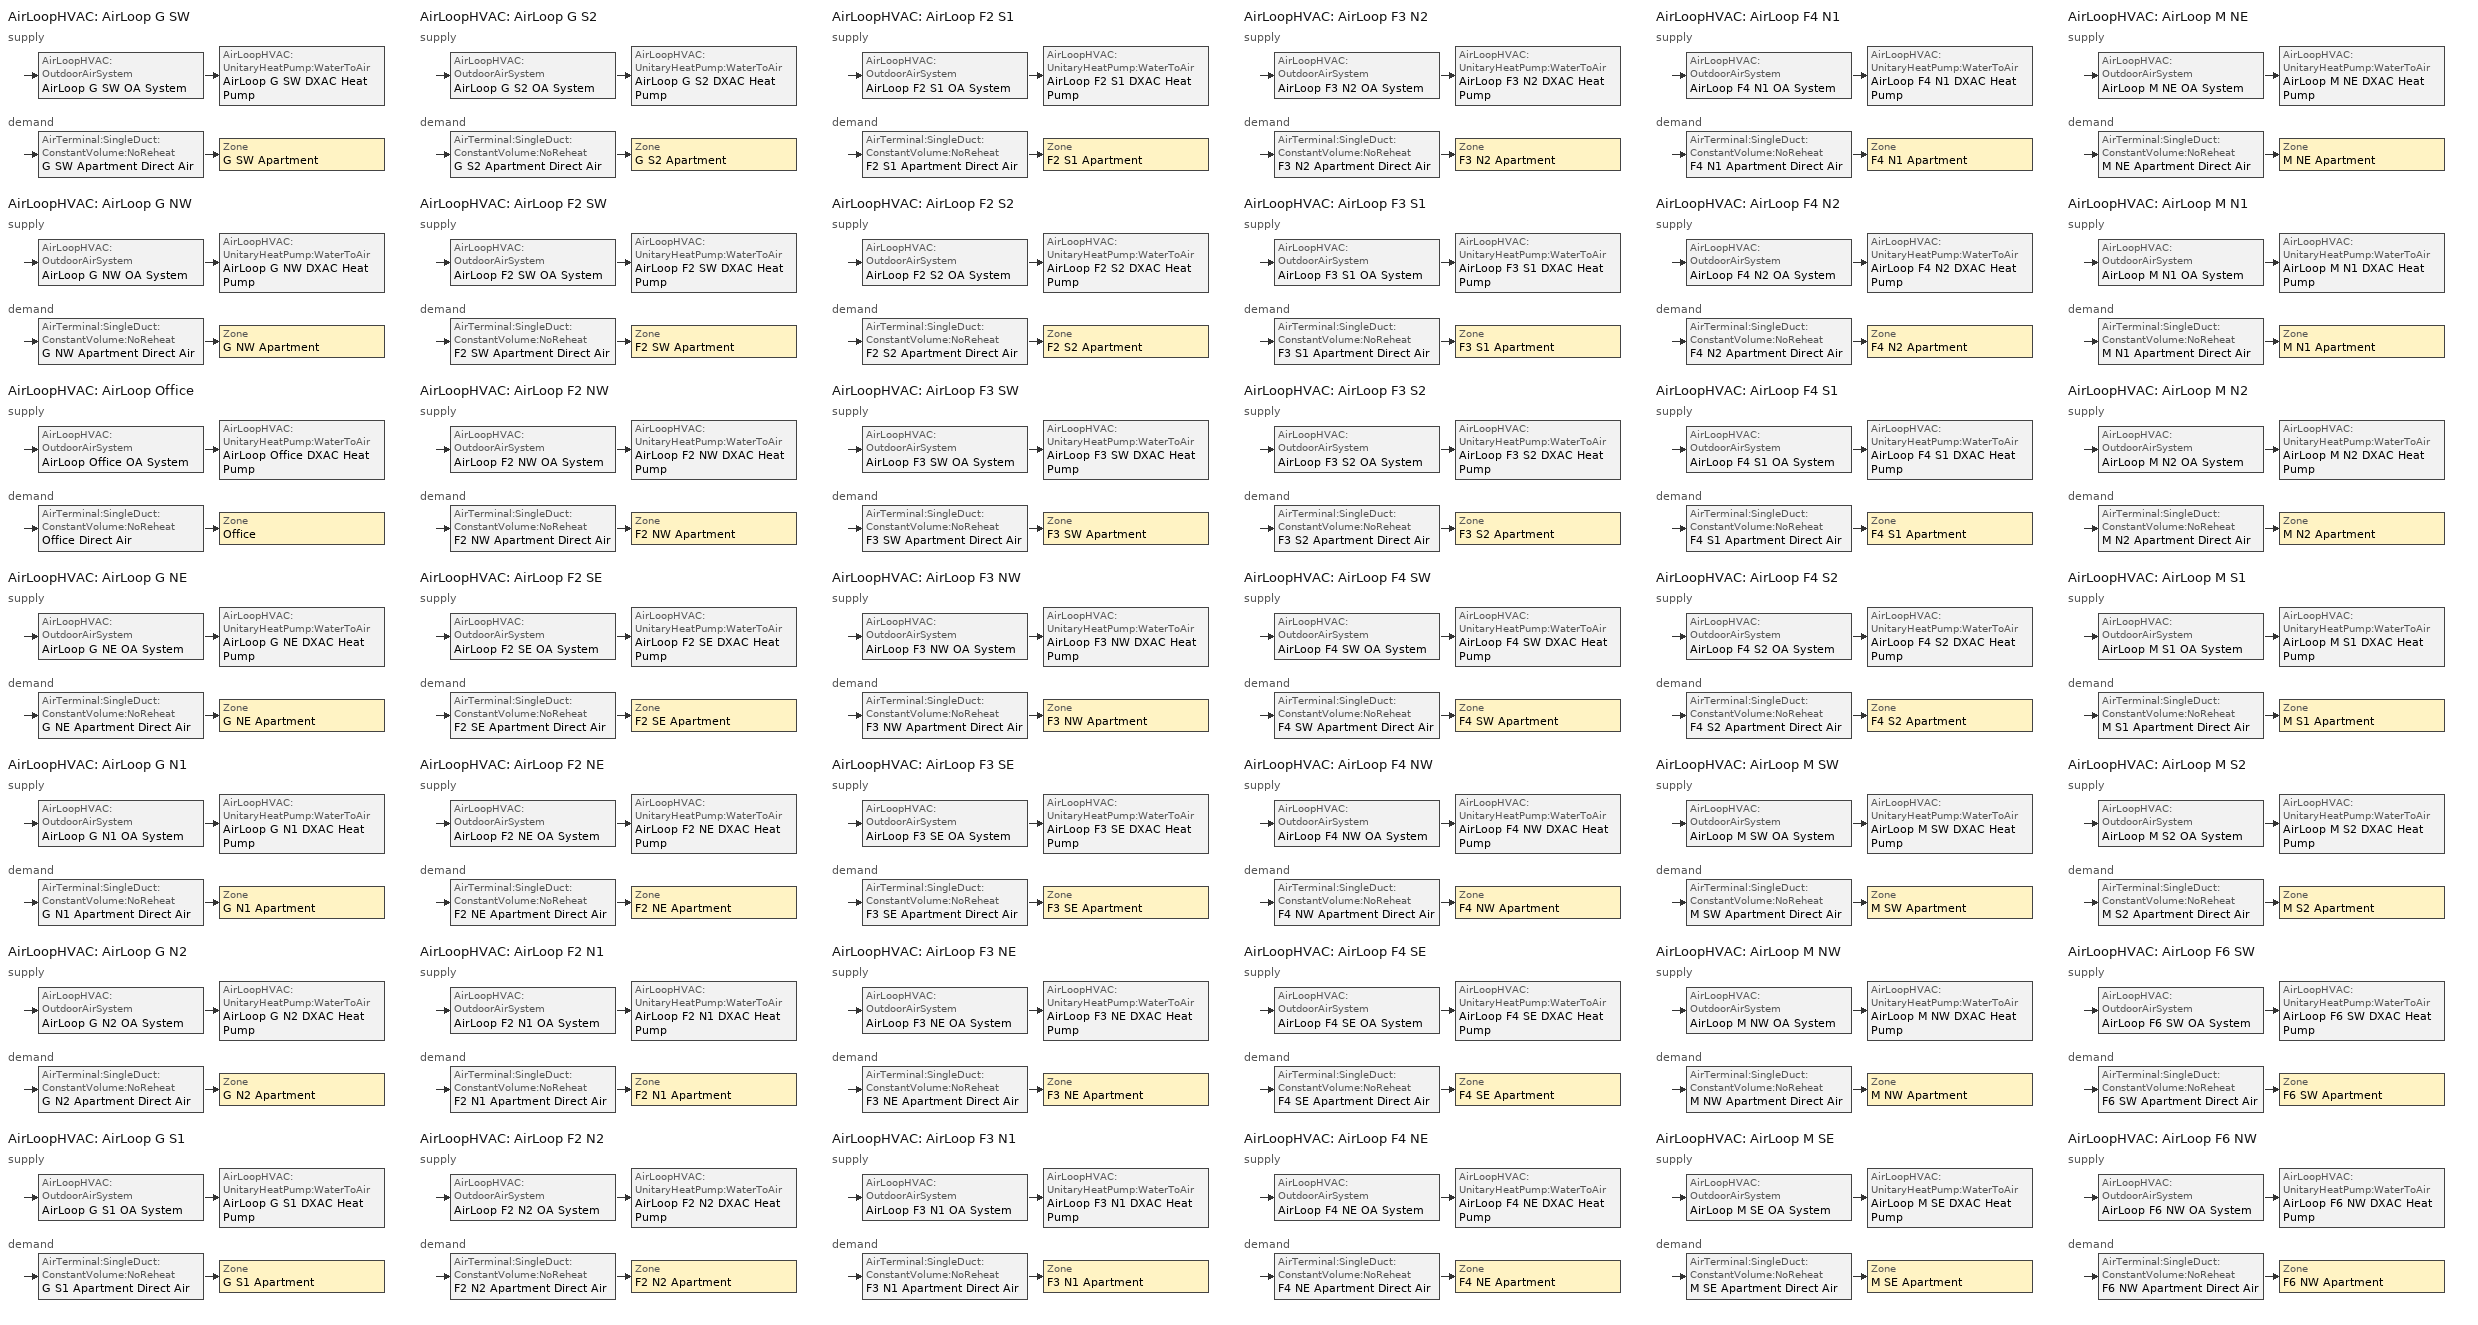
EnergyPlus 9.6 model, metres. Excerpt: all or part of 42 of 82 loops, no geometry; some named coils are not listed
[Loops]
AirLoopHVAC 'AirLoop G SW'
 supply: AirLoopHVAC:OutdoorAirSystem 'AirLoop G SW OA System' > AirLoopHVAC:UnitaryHeatPump:WaterToAir 'AirLoop G SW DXAC Heat Pump'
 demand: AirTerminal:SingleDuct:ConstantVolume:NoReheat 'G SW Apartment Direct Air' > Zone 'G SW Apartment'
AirLoopHVAC 'AirLoop G NW'
 supply: AirLoopHVAC:OutdoorAirSystem 'AirLoop G NW OA System' > AirLoopHVAC:UnitaryHeatPump:WaterToAir 'AirLoop G NW DXAC Heat Pump'
 demand: AirTerminal:SingleDuct:ConstantVolume:NoReheat 'G NW Apartment Direct Air' > Zone 'G NW Apartment'
AirLoopHVAC 'AirLoop Office'
 supply: AirLoopHVAC:OutdoorAirSystem 'AirLoop Office OA System' > AirLoopHVAC:UnitaryHeatPump:WaterToAir 'AirLoop Office DXAC Heat Pump'
 demand: AirTerminal:SingleDuct:ConstantVolume:NoReheat 'Office Direct Air' > Zone 'Office'
AirLoopHVAC 'AirLoop G NE'
 supply: AirLoopHVAC:OutdoorAirSystem 'AirLoop G NE OA System' > AirLoopHVAC:UnitaryHeatPump:WaterToAir 'AirLoop G NE DXAC Heat Pump'
 demand: AirTerminal:SingleDuct:ConstantVolume:NoReheat 'G NE Apartment Direct Air' > Zone 'G NE Apartment'
AirLoopHVAC 'AirLoop G N1'
 supply: AirLoopHVAC:OutdoorAirSystem 'AirLoop G N1 OA System' > AirLoopHVAC:UnitaryHeatPump:WaterToAir 'AirLoop G N1 DXAC Heat Pump'
 demand: AirTerminal:SingleDuct:ConstantVolume:NoReheat 'G N1 Apartment Direct Air' > Zone 'G N1 Apartment'
AirLoopHVAC 'AirLoop G N2'
 supply: AirLoopHVAC:OutdoorAirSystem 'AirLoop G N2 OA System' > AirLoopHVAC:UnitaryHeatPump:WaterToAir 'AirLoop G N2 DXAC Heat Pump'
 demand: AirTerminal:SingleDuct:ConstantVolume:NoReheat 'G N2 Apartment Direct Air' > Zone 'G N2 Apartment'
AirLoopHVAC 'AirLoop G S1'
 supply: AirLoopHVAC:OutdoorAirSystem 'AirLoop G S1 OA System' > AirLoopHVAC:UnitaryHeatPump:WaterToAir 'AirLoop G S1 DXAC Heat Pump'
 demand: AirTerminal:SingleDuct:ConstantVolume:NoReheat 'G S1 Apartment Direct Air' > Zone 'G S1 Apartment'
AirLoopHVAC 'AirLoop G S2'
 supply: AirLoopHVAC:OutdoorAirSystem 'AirLoop G S2 OA System' > AirLoopHVAC:UnitaryHeatPump:WaterToAir 'AirLoop G S2 DXAC Heat Pump'
 demand: AirTerminal:SingleDuct:ConstantVolume:NoReheat 'G S2 Apartment Direct Air' > Zone 'G S2 Apartment'
AirLoopHVAC 'AirLoop F2 SW'
 supply: AirLoopHVAC:OutdoorAirSystem 'AirLoop F2 SW OA System' > AirLoopHVAC:UnitaryHeatPump:WaterToAir 'AirLoop F2 SW DXAC Heat Pump'
 demand: AirTerminal:SingleDuct:ConstantVolume:NoReheat 'F2 SW Apartment Direct Air' > Zone 'F2 SW Apartment'
AirLoopHVAC 'AirLoop F2 NW'
 supply: AirLoopHVAC:OutdoorAirSystem 'AirLoop F2 NW OA System' > AirLoopHVAC:UnitaryHeatPump:WaterToAir 'AirLoop F2 NW DXAC Heat Pump'
 demand: AirTerminal:SingleDuct:ConstantVolume:NoReheat 'F2 NW Apartment Direct Air' > Zone 'F2 NW Apartment'
AirLoopHVAC 'AirLoop F2 SE'
 supply: AirLoopHVAC:OutdoorAirSystem 'AirLoop F2 SE OA System' > AirLoopHVAC:UnitaryHeatPump:WaterToAir 'AirLoop F2 SE DXAC Heat Pump'
 demand: AirTerminal:SingleDuct:ConstantVolume:NoReheat 'F2 SE Apartment Direct Air' > Zone 'F2 SE Apartment'
AirLoopHVAC 'AirLoop F2 NE'
 supply: AirLoopHVAC:OutdoorAirSystem 'AirLoop F2 NE OA System' > AirLoopHVAC:UnitaryHeatPump:WaterToAir 'AirLoop F2 NE DXAC Heat Pump'
 demand: AirTerminal:SingleDuct:ConstantVolume:NoReheat 'F2 NE Apartment Direct Air' > Zone 'F2 NE Apartment'
AirLoopHVAC 'AirLoop F2 N1'
 supply: AirLoopHVAC:OutdoorAirSystem 'AirLoop F2 N1 OA System' > AirLoopHVAC:UnitaryHeatPump:WaterToAir 'AirLoop F2 N1 DXAC Heat Pump'
 demand: AirTerminal:SingleDuct:ConstantVolume:NoReheat 'F2 N1 Apartment Direct Air' > Zone 'F2 N1 Apartment'
AirLoopHVAC 'AirLoop F2 N2'
 supply: AirLoopHVAC:OutdoorAirSystem 'AirLoop F2 N2 OA System' > AirLoopHVAC:UnitaryHeatPump:WaterToAir 'AirLoop F2 N2 DXAC Heat Pump'
 demand: AirTerminal:SingleDuct:ConstantVolume:NoReheat 'F2 N2 Apartment Direct Air' > Zone 'F2 N2 Apartment'
AirLoopHVAC 'AirLoop F2 S1'
 supply: AirLoopHVAC:OutdoorAirSystem 'AirLoop F2 S1 OA System' > AirLoopHVAC:UnitaryHeatPump:WaterToAir 'AirLoop F2 S1 DXAC Heat Pump'
 demand: AirTerminal:SingleDuct:ConstantVolume:NoReheat 'F2 S1 Apartment Direct Air' > Zone 'F2 S1 Apartment'
AirLoopHVAC 'AirLoop F2 S2'
 supply: AirLoopHVAC:OutdoorAirSystem 'AirLoop F2 S2 OA System' > AirLoopHVAC:UnitaryHeatPump:WaterToAir 'AirLoop F2 S2 DXAC Heat Pump'
 demand: AirTerminal:SingleDuct:ConstantVolume:NoReheat 'F2 S2 Apartment Direct Air' > Zone 'F2 S2 Apartment'
AirLoopHVAC 'AirLoop F3 SW'
 supply: AirLoopHVAC:OutdoorAirSystem 'AirLoop F3 SW OA System' > AirLoopHVAC:UnitaryHeatPump:WaterToAir 'AirLoop F3 SW DXAC Heat Pump'
 demand: AirTerminal:SingleDuct:ConstantVolume:NoReheat 'F3 SW Apartment Direct Air' > Zone 'F3 SW Apartment'
AirLoopHVAC 'AirLoop F3 NW'
 supply: AirLoopHVAC:OutdoorAirSystem 'AirLoop F3 NW OA System' > AirLoopHVAC:UnitaryHeatPump:WaterToAir 'AirLoop F3 NW DXAC Heat Pump'
 demand: AirTerminal:SingleDuct:ConstantVolume:NoReheat 'F3 NW Apartment Direct Air' > Zone 'F3 NW Apartment'
AirLoopHVAC 'AirLoop F3 SE'
 supply: AirLoopHVAC:OutdoorAirSystem 'AirLoop F3 SE OA System' > AirLoopHVAC:UnitaryHeatPump:WaterToAir 'AirLoop F3 SE DXAC Heat Pump'
 demand: AirTerminal:SingleDuct:ConstantVolume:NoReheat 'F3 SE Apartment Direct Air' > Zone 'F3 SE Apartment'
AirLoopHVAC 'AirLoop F3 NE'
 supply: AirLoopHVAC:OutdoorAirSystem 'AirLoop F3 NE OA System' > AirLoopHVAC:UnitaryHeatPump:WaterToAir 'AirLoop F3 NE DXAC Heat Pump'
 demand: AirTerminal:SingleDuct:ConstantVolume:NoReheat 'F3 NE Apartment Direct Air' > Zone 'F3 NE Apartment'
AirLoopHVAC 'AirLoop F3 N1'
 supply: AirLoopHVAC:OutdoorAirSystem 'AirLoop F3 N1 OA System' > AirLoopHVAC:UnitaryHeatPump:WaterToAir 'AirLoop F3 N1 DXAC Heat Pump'
 demand: AirTerminal:SingleDuct:ConstantVolume:NoReheat 'F3 N1 Apartment Direct Air' > Zone 'F3 N1 Apartment'
AirLoopHVAC 'AirLoop F3 N2'
 supply: AirLoopHVAC:OutdoorAirSystem 'AirLoop F3 N2 OA System' > AirLoopHVAC:UnitaryHeatPump:WaterToAir 'AirLoop F3 N2 DXAC Heat Pump'
 demand: AirTerminal:SingleDuct:ConstantVolume:NoReheat 'F3 N2 Apartment Direct Air' > Zone 'F3 N2 Apartment'
AirLoopHVAC 'AirLoop F3 S1'
 supply: AirLoopHVAC:OutdoorAirSystem 'AirLoop F3 S1 OA System' > AirLoopHVAC:UnitaryHeatPump:WaterToAir 'AirLoop F3 S1 DXAC Heat Pump'
 demand: AirTerminal:SingleDuct:ConstantVolume:NoReheat 'F3 S1 Apartment Direct Air' > Zone 'F3 S1 Apartment'
AirLoopHVAC 'AirLoop F3 S2'
 supply: AirLoopHVAC:OutdoorAirSystem 'AirLoop F3 S2 OA System' > AirLoopHVAC:UnitaryHeatPump:WaterToAir 'AirLoop F3 S2 DXAC Heat Pump'
 demand: AirTerminal:SingleDuct:ConstantVolume:NoReheat 'F3 S2 Apartment Direct Air' > Zone 'F3 S2 Apartment'
AirLoopHVAC 'AirLoop F4 SW'
 supply: AirLoopHVAC:OutdoorAirSystem 'AirLoop F4 SW OA System' > AirLoopHVAC:UnitaryHeatPump:WaterToAir 'AirLoop F4 SW DXAC Heat Pump'
 demand: AirTerminal:SingleDuct:ConstantVolume:NoReheat 'F4 SW Apartment Direct Air' > Zone 'F4 SW Apartment'
AirLoopHVAC 'AirLoop F4 NW'
 supply: AirLoopHVAC:OutdoorAirSystem 'AirLoop F4 NW OA System' > AirLoopHVAC:UnitaryHeatPump:WaterToAir 'AirLoop F4 NW DXAC Heat Pump'
 demand: AirTerminal:SingleDuct:ConstantVolume:NoReheat 'F4 NW Apartment Direct Air' > Zone 'F4 NW Apartment'
AirLoopHVAC 'AirLoop F4 SE'
 supply: AirLoopHVAC:OutdoorAirSystem 'AirLoop F4 SE OA System' > AirLoopHVAC:UnitaryHeatPump:WaterToAir 'AirLoop F4 SE DXAC Heat Pump'
 demand: AirTerminal:SingleDuct:ConstantVolume:NoReheat 'F4 SE Apartment Direct Air' > Zone 'F4 SE Apartment'
AirLoopHVAC 'AirLoop F4 NE'
 supply: AirLoopHVAC:OutdoorAirSystem 'AirLoop F4 NE OA System' > AirLoopHVAC:UnitaryHeatPump:WaterToAir 'AirLoop F4 NE DXAC Heat Pump'
 demand: AirTerminal:SingleDuct:ConstantVolume:NoReheat 'F4 NE Apartment Direct Air' > Zone 'F4 NE Apartment'
AirLoopHVAC 'AirLoop F4 N1'
 supply: AirLoopHVAC:OutdoorAirSystem 'AirLoop F4 N1 OA System' > AirLoopHVAC:UnitaryHeatPump:WaterToAir 'AirLoop F4 N1 DXAC Heat Pump'
 demand: AirTerminal:SingleDuct:ConstantVolume:NoReheat 'F4 N1 Apartment Direct Air' > Zone 'F4 N1 Apartment'
AirLoopHVAC 'AirLoop F4 N2'
 supply: AirLoopHVAC:OutdoorAirSystem 'AirLoop F4 N2 OA System' > AirLoopHVAC:UnitaryHeatPump:WaterToAir 'AirLoop F4 N2 DXAC Heat Pump'
 demand: AirTerminal:SingleDuct:ConstantVolume:NoReheat 'F4 N2 Apartment Direct Air' > Zone 'F4 N2 Apartment'
AirLoopHVAC 'AirLoop F4 S1'
 supply: AirLoopHVAC:OutdoorAirSystem 'AirLoop F4 S1 OA System' > AirLoopHVAC:UnitaryHeatPump:WaterToAir 'AirLoop F4 S1 DXAC Heat Pump'
 demand: AirTerminal:SingleDuct:ConstantVolume:NoReheat 'F4 S1 Apartment Direct Air' > Zone 'F4 S1 Apartment'
AirLoopHVAC 'AirLoop F4 S2'
 supply: AirLoopHVAC:OutdoorAirSystem 'AirLoop F4 S2 OA System' > AirLoopHVAC:UnitaryHeatPump:WaterToAir 'AirLoop F4 S2 DXAC Heat Pump'
 demand: AirTerminal:SingleDuct:ConstantVolume:NoReheat 'F4 S2 Apartment Direct Air' > Zone 'F4 S2 Apartment'
AirLoopHVAC 'AirLoop M SW'
 supply: AirLoopHVAC:OutdoorAirSystem 'AirLoop M SW OA System' > AirLoopHVAC:UnitaryHeatPump:WaterToAir 'AirLoop M SW DXAC Heat Pump'
 demand: AirTerminal:SingleDuct:ConstantVolume:NoReheat 'M SW Apartment Direct Air' > Zone 'M SW Apartment'
AirLoopHVAC 'AirLoop M NW'
 supply: AirLoopHVAC:OutdoorAirSystem 'AirLoop M NW OA System' > AirLoopHVAC:UnitaryHeatPump:WaterToAir 'AirLoop M NW DXAC Heat Pump'
 demand: AirTerminal:SingleDuct:ConstantVolume:NoReheat 'M NW Apartment Direct Air' > Zone 'M NW Apartment'
AirLoopHVAC 'AirLoop M SE'
 supply: AirLoopHVAC:OutdoorAirSystem 'AirLoop M SE OA System' > AirLoopHVAC:UnitaryHeatPump:WaterToAir 'AirLoop M SE DXAC Heat Pump'
 demand: AirTerminal:SingleDuct:ConstantVolume:NoReheat 'M SE Apartment Direct Air' > Zone 'M SE Apartment'
AirLoopHVAC 'AirLoop M NE'
 supply: AirLoopHVAC:OutdoorAirSystem 'AirLoop M NE OA System' > AirLoopHVAC:UnitaryHeatPump:WaterToAir 'AirLoop M NE DXAC Heat Pump'
 demand: AirTerminal:SingleDuct:ConstantVolume:NoReheat 'M NE Apartment Direct Air' > Zone 'M NE Apartment'
AirLoopHVAC 'AirLoop M N1'
 supply: AirLoopHVAC:OutdoorAirSystem 'AirLoop M N1 OA System' > AirLoopHVAC:UnitaryHeatPump:WaterToAir 'AirLoop M N1 DXAC Heat Pump'
 demand: AirTerminal:SingleDuct:ConstantVolume:NoReheat 'M N1 Apartment Direct Air' > Zone 'M N1 Apartment'
AirLoopHVAC 'AirLoop M N2'
 supply: AirLoopHVAC:OutdoorAirSystem 'AirLoop M N2 OA System' > AirLoopHVAC:UnitaryHeatPump:WaterToAir 'AirLoop M N2 DXAC Heat Pump'
 demand: AirTerminal:SingleDuct:ConstantVolume:NoReheat 'M N2 Apartment Direct Air' > Zone 'M N2 Apartment'
AirLoopHVAC 'AirLoop M S1'
 supply: AirLoopHVAC:OutdoorAirSystem 'AirLoop M S1 OA System' > AirLoopHVAC:UnitaryHeatPump:WaterToAir 'AirLoop M S1 DXAC Heat Pump'
 demand: AirTerminal:SingleDuct:ConstantVolume:NoReheat 'M S1 Apartment Direct Air' > Zone 'M S1 Apartment'
AirLoopHVAC 'AirLoop M S2'
 supply: AirLoopHVAC:OutdoorAirSystem 'AirLoop M S2 OA System' > AirLoopHVAC:UnitaryHeatPump:WaterToAir 'AirLoop M S2 DXAC Heat Pump'
 demand: AirTerminal:SingleDuct:ConstantVolume:NoReheat 'M S2 Apartment Direct Air' > Zone 'M S2 Apartment'
AirLoopHVAC 'AirLoop F6 SW'
 supply: AirLoopHVAC:OutdoorAirSystem 'AirLoop F6 SW OA System' > AirLoopHVAC:UnitaryHeatPump:WaterToAir 'AirLoop F6 SW DXAC Heat Pump'
 demand: AirTerminal:SingleDuct:ConstantVolume:NoReheat 'F6 SW Apartment Direct Air' > Zone 'F6 SW Apartment'
AirLoopHVAC 'AirLoop F6 NW'
 supply: AirLoopHVAC:OutdoorAirSystem 'AirLoop F6 NW OA System' > AirLoopHVAC:UnitaryHeatPump:WaterToAir 'AirLoop F6 NW DXAC Heat Pump'
 demand: AirTerminal:SingleDuct:ConstantVolume:NoReheat 'F6 NW Apartment Direct Air' > Zone 'F6 NW Apartment'
[Sizing:Zone] Zone Cooling Design Supply Air Temperature Input Method=SupplyAirTemperature; Zone Cooling Design Supply Air Temperature {C}=14; Zone Heating Design Supply Air Temperature Input Method=SupplyAirTemperature; Zone Heating Design Supply Air Temperature {C}=40; Zone Cooling Design Supply Air Humidity Ratio {kgWater/kgDryAir}=0.008; Zone Heating Design Supply Air Humidity Ratio {kgWater/kgDryAir}=0.008; Cooling Design Air Flow Method=DesignDay; Cooling Design Air Flow Rate {m3/s}=0; Cooling Minimum Air Flow Fraction=0; Heating Design Air Flow Method=DesignDay; Heating Design Air Flow Rate {m3/s}=0; Heating Maximum Air Flow Fraction=0; Account for Dedicated Outdoor Air System=No; Dedicated Outdoor Air System Control Strategy=NeutralSupplyAir; Dedicated Outdoor Air Low Setpoint Temperature for Design {C}=autosize; Dedicated Outdoor Air High Setpoint Temperature for Design {C}=autosize
Name | Design Specification Outdoor Air Object
G SW Apartment | SZ DSOA G SW Apartment
G NW Apartment | SZ DSOA G NW Apartment
Office | SZ DSOA Office
G NE Apartment | SZ DSOA G NE Apartment
G N1 Apartment | SZ DSOA G N1 Apartment
G N2 Apartment | SZ DSOA G N2 Apartment
G S1 Apartment | SZ DSOA G S1 Apartment
G S2 Apartment | SZ DSOA G S2 Apartment
F2 SW Apartment | SZ DSOA F2 SW Apartment
F2 NW Apartment | SZ DSOA F2 NW Apartment
F2 SE Apartment | SZ DSOA F2 SE Apartment
F2 NE Apartment | SZ DSOA F2 NE Apartment
F2 N1 Apartment | SZ DSOA F2 N1 Apartment
F2 N2 Apartment | SZ DSOA F2 N2 Apartment
F2 S1 Apartment | SZ DSOA F2 S1 Apartment
F2 S2 Apartment | SZ DSOA F2 S2 Apartment
F3 SW Apartment | SZ DSOA F3 SW Apartment
F3 NW Apartment | SZ DSOA F3 NW Apartment
F3 SE Apartment | SZ DSOA F3 SE Apartment
F3 NE Apartment | SZ DSOA F3 NE Apartment
F3 N1 Apartment | SZ DSOA F3 N1 Apartment
F3 N2 Apartment | SZ DSOA F3 N2 Apartment
F3 S1 Apartment | SZ DSOA F3 S1 Apartment
F3 S2 Apartment | SZ DSOA F3 S2 Apartment
F4 SW Apartment | SZ DSOA F4 SW Apartment
F4 NW Apartment | SZ DSOA F4 NW Apartment
F4 SE Apartment | SZ DSOA F4 SE Apartment
F4 NE Apartment | SZ DSOA F4 NE Apartment
F4 N1 Apartment | SZ DSOA F4 N1 Apartment
F4 N2 Apartment | SZ DSOA F4 N2 Apartment
F4 S1 Apartment | SZ DSOA F4 S1 Apartment
F4 S2 Apartment | SZ DSOA F4 S2 Apartment
M SW Apartment | SZ DSOA M SW Apartment
M NW Apartment | SZ DSOA M NW Apartment
M SE Apartment | SZ DSOA M SE Apartment
M NE Apartment | SZ DSOA M NE Apartment
M N1 Apartment | SZ DSOA M N1 Apartment
M N2 Apartment | SZ DSOA M N2 Apartment
M S1 Apartment | SZ DSOA M S1 Apartment
M S2 Apartment | SZ DSOA M S2 Apartment
F6 SW Apartment | SZ DSOA F6 SW Apartment
F6 NW Apartment | SZ DSOA F6 NW Apartment
[DesignSpecification:OutdoorAir] Outdoor Air Method=Flow/Area
Name | Outdoor Air Flow per Zone Floor Area {m3/s-m2}
SZ DSOA G SW Apartment; SZ DSOA G NW Apartment; SZ DSOA G NE Apartment; SZ DSOA G N1 Apartment; SZ DSOA G N2 Apartment; SZ DSOA G S1 Apartment; SZ DSOA G S2 Apartment; SZ DSOA F2 SW Apartment; SZ DSOA F2 NW Apartment; SZ DSOA F2 SE Apartment; SZ DSOA F2 NE Apartment; SZ DSOA F2 N1 Apartment; SZ DSOA F2 N2 Apartment; SZ DSOA F2 S1 Apartment; SZ DSOA F2 S2 Apartment; SZ DSOA F3 SW Apartment; SZ DSOA F3 NW Apartment; SZ DSOA F3 SE Apartment; SZ DSOA F3 NE Apartment; SZ DSOA F3 N1 Apartment; SZ DSOA F3 N2 Apartment; SZ DSOA F3 S1 Apartment; SZ DSOA F3 S2 Apartment; SZ DSOA F4 SW Apartment; SZ DSOA F4 NW Apartment; SZ DSOA F4 SE Apartment; SZ DSOA F4 NE Apartment; SZ DSOA F4 N1 Apartment; SZ DSOA F4 N2 Apartment; SZ DSOA F4 S1 Apartment; SZ DSOA F4 S2 Apartment; SZ DSOA M SW Apartment; SZ DSOA M NW Apartment; SZ DSOA M SE Apartment; SZ DSOA M NE Apartment; SZ DSOA M N1 Apartment; SZ DSOA M N2 Apartment; SZ DSOA M S1 Apartment; SZ DSOA M S2 Apartment; SZ DSOA F6 SW Apartment; SZ DSOA F6 NW Apartment | 0.000294083
SZ DSOA Office | 0.000431773
[Sizing:System] Type of Load to Size On=Sensible; Design Outdoor Air Flow Rate {m3/s}=autosize; Central Heating Maximum System Air Flow Ratio=1; Preheat Design Temperature {C}=7; Preheat Design Humidity Ratio {kgWater/kgDryAir}=0.008; Precool Design Temperature {C}=11; Precool Design Humidity Ratio {kgWater/kgDryAir}=0.008; Central Cooling Design Supply Air Temperature {C}=14; Central Heating Design Supply Air Temperature {C}=40; Type of Zone Sum to Use=NonCoincident; 100% Outdoor Air in Cooling=No; 100% Outdoor Air in Heating=No; Central Cooling Design Supply Air Humidity Ratio {kgWater/kgDryAir}=0.008; Central Heating Design Supply Air Humidity Ratio {kgWater/kgDryAir}=0.008; Cooling Supply Air Flow Rate Method=DesignDay; Cooling Supply Air Flow Rate {m3/s}=0; Heating Supply Air Flow Rate Method=DesignDay; Heating Supply Air Flow Rate {m3/s}=0; System Outdoor Air Method=ZoneSum; Zone Maximum Outdoor Air Fraction=1; Cooling Design Capacity Method=CoolingDesignCapacity; Cooling Design Capacity {W}=autosize; Heating Design Capacity Method=HeatingDesignCapacity; Heating Design Capacity {W}=autosize; Central Cooling Capacity Control Method=OnOff
AirLoop G SW; AirLoop G NW; AirLoop Office; AirLoop G NE; AirLoop G N1; AirLoop G N2; AirLoop G S1; AirLoop G S2; AirLoop F2 SW; AirLoop F2 NW; AirLoop F2 SE; AirLoop F2 NE; AirLoop F2 N1; AirLoop F2 N2; AirLoop F2 S1; AirLoop F2 S2; AirLoop F3 SW; AirLoop F3 NW; AirLoop F3 SE; AirLoop F3 NE; AirLoop F3 N1; AirLoop F3 N2; AirLoop F3 S1; AirLoop F3 S2; AirLoop F4 SW; AirLoop F4 NW; AirLoop F4 SE; AirLoop F4 NE; AirLoop F4 N1; AirLoop F4 N2; AirLoop F4 S1; AirLoop F4 S2; AirLoop M SW; AirLoop M NW; AirLoop M SE; AirLoop M NE; AirLoop M N1; AirLoop M N2; AirLoop M S1; AirLoop M S2; AirLoop F6 SW; AirLoop F6 NW
[ZoneControl:Thermostat] Control 1=AptCoolingSetPoint; Control 2=AptHeatingSetPoint
Name | Zone or ZoneList | Control Type Schedule | Control 3
G SW Apartment Thermostat | G SW Apartment | ZONE CONTROL TYPE SCHED | S Apartment Cooling Setpoints Dual SP Control
G NW Apartment Thermostat | G NW Apartment | Zone Control Type Sched | N Apartment Cooling Setpoints Dual SP Control
Office Thermostat | Office | Zone Control Type Sched | Apartment Cooling Setpoints Dual SP Control
G NE Apartment Thermostat | G NE Apartment | Zone Control Type Sched | N Apartment Cooling Setpoints Dual SP Control
G N1 Apartment Thermostat | G N1 Apartment | Zone Control Type Sched | N Apartment Cooling Setpoints Dual SP Control
G N2 Apartment Thermostat | G N2 Apartment | Zone Control Type Sched | N Apartment Cooling Setpoints Dual SP Control
G S1 Apartment Thermostat | G S1 Apartment | Zone Control Type Sched | S Apartment Cooling Setpoints Dual SP Control
G S2 Apartment Thermostat | G S2 Apartment | Zone Control Type Sched | S Apartment Cooling Setpoints Dual SP Control
F2 SW Apartment Thermostat | F2 SW Apartment | Zone Control Type Sched | S Apartment Cooling Setpoints Dual SP Control
F2 NW Apartment Thermostat | F2 NW Apartment | Zone Control Type Sched | N Apartment Cooling Setpoints Dual SP Control
F2 SE Apartment Thermostat | F2 SE Apartment | Zone Control Type Sched | S Apartment Cooling Setpoints Dual SP Control
F2 NE Apartment Thermostat | F2 NE Apartment | Zone Control Type Sched | N Apartment Cooling Setpoints Dual SP Control
F2 N1 Apartment Thermostat | F2 N1 Apartment | Zone Control Type Sched | N Apartment Cooling Setpoints Dual SP Control
F2 N2 Apartment Thermostat | F2 N2 Apartment | Zone Control Type Sched | N Apartment Cooling Setpoints Dual SP Control
F2 S1 Apartment Thermostat | F2 S1 Apartment | Zone Control Type Sched | S Apartment Cooling Setpoints Dual SP Control
F2 S2 Apartment Thermostat | F2 S2 Apartment | Zone Control Type Sched | S Apartment Cooling Setpoints Dual SP Control
F3 SW Apartment Thermostat | F3 SW Apartment | Zone Control Type Sched | S Apartment Cooling Setpoints Dual SP Control
F3 NW Apartment Thermostat | F3 NW Apartment | Zone Control Type Sched | N Apartment Cooling Setpoints Dual SP Control
F3 SE Apartment Thermostat | F3 SE Apartment | Zone Control Type Sched | S Apartment Cooling Setpoints Dual SP Control
F3 NE Apartment Thermostat | F3 NE Apartment | Zone Control Type Sched | N Apartment Cooling Setpoints Dual SP Control
F3 N1 Apartment Thermostat | F3 N1 Apartment | Zone Control Type Sched | N Apartment Cooling Setpoints Dual SP Control
F3 N2 Apartment Thermostat | F3 N2 Apartment | Zone Control Type Sched | N Apartment Cooling Setpoints Dual SP Control
F3 S1 Apartment Thermostat | F3 S1 Apartment | Zone Control Type Sched | S Apartment Cooling Setpoints Dual SP Control
F3 S2 Apartment Thermostat | F3 S2 Apartment | Zone Control Type Sched | S Apartment Cooling Setpoints Dual SP Control
F4 SW Apartment Thermostat | F4 SW Apartment | Zone Control Type Sched | S Apartment Cooling Setpoints Dual SP Control
F4 NW Apartment Thermostat | F4 NW Apartment | Zone Control Type Sched | N Apartment Cooling Setpoints Dual SP Control
F4 SE Apartment Thermostat | F4 SE Apartment | Zone Control Type Sched | S Apartment Cooling Setpoints Dual SP Control
F4 NE Apartment Thermostat | F4 NE Apartment | Zone Control Type Sched | N Apartment Cooling Setpoints Dual SP Control
F4 N1 Apartment Thermostat | F4 N1 Apartment | Zone Control Type Sched | N Apartment Cooling Setpoints Dual SP Control
F4 N2 Apartment Thermostat | F4 N2 Apartment | Zone Control Type Sched | N Apartment Cooling Setpoints Dual SP Control
F4 S1 Apartment Thermostat | F4 S1 Apartment | Zone Control Type Sched | S Apartment Cooling Setpoints Dual SP Control
F4 S2 Apartment Thermostat | F4 S2 Apartment | Zone Control Type Sched | S Apartment Cooling Setpoints Dual SP Control
M SW Apartment Thermostat | M SW Apartment | Zone Control Type Sched | S Apartment Cooling Setpoints Dual SP Control
M NW Apartment Thermostat | M NW Apartment | Zone Control Type Sched | N Apartment Cooling Setpoints Dual SP Control
M SE Apartment Thermostat | M SE Apartment | Zone Control Type Sched | S Apartment Cooling Setpoints Dual SP Control
M NE Apartment Thermostat | M NE Apartment | Zone Control Type Sched | N Apartment Cooling Setpoints Dual SP Control
M N1 Apartment Thermostat | M N1 Apartment | Zone Control Type Sched | N Apartment Cooling Setpoints Dual SP Control
M N2 Apartment Thermostat | M N2 Apartment | Zone Control Type Sched | N Apartment Cooling Setpoints Dual SP Control
M S1 Apartment Thermostat | M S1 Apartment | Zone Control Type Sched | S Apartment Cooling Setpoints Dual SP Control
M S2 Apartment Thermostat | M S2 Apartment | Zone Control Type Sched | S Apartment Cooling Setpoints Dual SP Control
F6 SW Apartment Thermostat | F6 SW Apartment | Zone Control Type Sched | S Apartment Cooling Setpoints Dual SP Control
F6 NW Apartment Thermostat | F6 NW Apartment | Zone Control Type Sched | N Apartment Cooling Setpoints Dual SP Control
[ThermostatSetpoint:SingleHeating]
AptHeatingSetPoint: Setpoint Temperature Schedule=HTGSETP_APT_SCH
[ThermostatSetpoint:SingleCooling]
AptCoolingSetPoint: Setpoint Temperature Schedule=CLGSETP_APT_SCH
[ThermostatSetpoint:DualSetpoint]
Name | Heating Setpoint Temperature Schedule | Cooling Setpoint Temperature Schedule
Apartment Cooling Setpoints Dual SP Control | HTGSETP_APT_SCH | CLGSETP_APT_SCH
S Apartment Cooling Setpoints Dual SP Control | S HTGSETP_APT_SCH | S CLGSETP_APT_SCH
N Apartment Cooling Setpoints Dual SP Control | N HTGSETP_APT_SCH | N CLGSETP_APT_SCH
[AirTerminal:SingleDuct:ConstantVolume:NoReheat] Availability Schedule=All On; Maximum Air Flow Rate {m3/s}=autosize
G SW Apartment Direct Air; G NW Apartment Direct Air; Office Direct Air; G NE Apartment Direct Air; G N1 Apartment Direct Air; G N2 Apartment Direct Air; G S1 Apartment Direct Air; G S2 Apartment Direct Air; F2 SW Apartment Direct Air; F2 NW Apartment Direct Air; F2 SE Apartment Direct Air; F2 NE Apartment Direct Air; F2 N1 Apartment Direct Air; F2 N2 Apartment Direct Air; F2 S1 Apartment Direct Air; F2 S2 Apartment Direct Air; F3 SW Apartment Direct Air; F3 NW Apartment Direct Air; F3 SE Apartment Direct Air; F3 NE Apartment Direct Air; F3 N1 Apartment Direct Air; F3 N2 Apartment Direct Air; F3 S1 Apartment Direct Air; F3 S2 Apartment Direct Air; F4 SW Apartment Direct Air; F4 NW Apartment Direct Air; F4 SE Apartment Direct Air; F4 NE Apartment Direct Air; F4 N1 Apartment Direct Air; F4 N2 Apartment Direct Air; F4 S1 Apartment Direct Air; F4 S2 Apartment Direct Air; M SW Apartment Direct Air; M NW Apartment Direct Air; M SE Apartment Direct Air; M NE Apartment Direct Air; M N1 Apartment Direct Air; M N2 Apartment Direct Air; M S1 Apartment Direct Air; M S2 Apartment Direct Air; F6 SW Apartment Direct Air; F6 NW Apartment Direct Air
[Zone equipment]
G SW Apartment: G SW Apartment Direct Air
G NW Apartment: G NW Apartment Direct Air
Office: Office Direct Air
G NE Apartment: G NE Apartment Direct Air
G N1 Apartment: G N1 Apartment Direct Air
G N2 Apartment: G N2 Apartment Direct Air
G S1 Apartment: G S1 Apartment Direct Air
G S2 Apartment: G S2 Apartment Direct Air
F2 SW Apartment: F2 SW Apartment Direct Air
F2 NW Apartment: F2 NW Apartment Direct Air
F2 SE Apartment: F2 SE Apartment Direct Air
F2 NE Apartment: F2 NE Apartment Direct Air
F2 N1 Apartment: F2 N1 Apartment Direct Air
F2 N2 Apartment: F2 N2 Apartment Direct Air
F2 S1 Apartment: F2 S1 Apartment Direct Air
F2 S2 Apartment: F2 S2 Apartment Direct Air
F3 SW Apartment: F3 SW Apartment Direct Air
F3 NW Apartment: F3 NW Apartment Direct Air
F3 SE Apartment: F3 SE Apartment Direct Air
F3 NE Apartment: F3 NE Apartment Direct Air
F3 N1 Apartment: F3 N1 Apartment Direct Air
F3 N2 Apartment: F3 N2 Apartment Direct Air
F3 S1 Apartment: F3 S1 Apartment Direct Air
F3 S2 Apartment: F3 S2 Apartment Direct Air
F4 SW Apartment: F4 SW Apartment Direct Air
F4 NW Apartment: F4 NW Apartment Direct Air
F4 SE Apartment: F4 SE Apartment Direct Air
F4 NE Apartment: F4 NE Apartment Direct Air
F4 N1 Apartment: F4 N1 Apartment Direct Air
F4 N2 Apartment: F4 N2 Apartment Direct Air
F4 S1 Apartment: F4 S1 Apartment Direct Air
F4 S2 Apartment: F4 S2 Apartment Direct Air
M SW Apartment: M SW Apartment Direct Air
M NW Apartment: M NW Apartment Direct Air
M SE Apartment: M SE Apartment Direct Air
M NE Apartment: M NE Apartment Direct Air
M N1 Apartment: M N1 Apartment Direct Air
M N2 Apartment: M N2 Apartment Direct Air
M S1 Apartment: M S1 Apartment Direct Air
M S2 Apartment: M S2 Apartment Direct Air
F6 SW Apartment: F6 SW Apartment Direct Air
F6 NW Apartment: F6 NW Apartment Direct Air
[Fan:OnOff] Availability Schedule=All On; Fan Total Efficiency=0.55575; Pressure Rise {Pa}=622.5; Maximum Flow Rate {m3/s}=autosize; Motor Efficiency=0.855; Motor In Airstream Fraction=1
AirLoop G SW Supply Fan; AirLoop G NW Supply Fan; AirLoop Office Supply Fan; AirLoop G NE Supply Fan; AirLoop G N1 Supply Fan; AirLoop G N2 Supply Fan; AirLoop G S1 Supply Fan; AirLoop G S2 Supply Fan; AirLoop F2 SW Supply Fan; AirLoop F2 NW Supply Fan; AirLoop F2 SE Supply Fan; AirLoop F2 NE Supply Fan; AirLoop F2 N1 Supply Fan; AirLoop F2 N2 Supply Fan; AirLoop F2 S1 Supply Fan; AirLoop F2 S2 Supply Fan; AirLoop F3 SW Supply Fan; AirLoop F3 NW Supply Fan; AirLoop F3 SE Supply Fan; AirLoop F3 NE Supply Fan; AirLoop F3 N1 Supply Fan; AirLoop F3 N2 Supply Fan; AirLoop F3 S1 Supply Fan; AirLoop F3 S2 Supply Fan; AirLoop F4 SW Supply Fan; AirLoop F4 NW Supply Fan; AirLoop F4 SE Supply Fan; AirLoop F4 NE Supply Fan; AirLoop F4 N1 Supply Fan; AirLoop F4 N2 Supply Fan; AirLoop F4 S1 Supply Fan; AirLoop F4 S2 Supply Fan; AirLoop M SW Supply Fan; AirLoop M NW Supply Fan; AirLoop M SE Supply Fan; AirLoop M NE Supply Fan; AirLoop M N1 Supply Fan; AirLoop M N2 Supply Fan; AirLoop M S1 Supply Fan; AirLoop M S2 Supply Fan; AirLoop F6 SW Supply Fan; AirLoop F6 NW Supply Fan
[Coil:Heating:Electric] Availability Schedule=All On; Efficiency=1; Nominal Capacity {W}=autosize
Heat Pump DX Supp Heating Coil AirLoop G SW; Heat Pump DX Supp Heating Coil AirLoop G NW; Heat Pump DX Supp Heating Coil AirLoop Office; Heat Pump DX Supp Heating Coil AirLoop G NE; Heat Pump DX Supp Heating Coil AirLoop G N1; Heat Pump DX Supp Heating Coil AirLoop G N2; Heat Pump DX Supp Heating Coil AirLoop G S1; Heat Pump DX Supp Heating Coil AirLoop G S2; Heat Pump DX Supp Heating Coil AirLoop F2 SW; Heat Pump DX Supp Heating Coil AirLoop F2 NW; Heat Pump DX Supp Heating Coil AirLoop F2 SE; Heat Pump DX Supp Heating Coil AirLoop F2 NE; Heat Pump DX Supp Heating Coil AirLoop F2 N1; Heat Pump DX Supp Heating Coil AirLoop F2 N2; Heat Pump DX Supp Heating Coil AirLoop F2 S1; Heat Pump DX Supp Heating Coil AirLoop F2 S2; Heat Pump DX Supp Heating Coil AirLoop F3 SW; Heat Pump DX Supp Heating Coil AirLoop F3 NW; Heat Pump DX Supp Heating Coil AirLoop F3 SE; Heat Pump DX Supp Heating Coil AirLoop F3 NE; Heat Pump DX Supp Heating Coil AirLoop F3 N1; Heat Pump DX Supp Heating Coil AirLoop F3 N2; Heat Pump DX Supp Heating Coil AirLoop F3 S1; Heat Pump DX Supp Heating Coil AirLoop F3 S2; Heat Pump DX Supp Heating Coil AirLoop F4 SW; Heat Pump DX Supp Heating Coil AirLoop F4 NW; Heat Pump DX Supp Heating Coil AirLoop F4 SE; Heat Pump DX Supp Heating Coil AirLoop F4 NE; Heat Pump DX Supp Heating Coil AirLoop F4 N1; Heat Pump DX Supp Heating Coil AirLoop F4 N2; Heat Pump DX Supp Heating Coil AirLoop F4 S1; Heat Pump DX Supp Heating Coil AirLoop F4 S2; Heat Pump DX Supp Heating Coil AirLoop M SW; Heat Pump DX Supp Heating Coil AirLoop M NW; Heat Pump DX Supp Heating Coil AirLoop M SE; Heat Pump DX Supp Heating Coil AirLoop M NE; Heat Pump DX Supp Heating Coil AirLoop M N1; Heat Pump DX Supp Heating Coil AirLoop M N2; Heat Pump DX Supp Heating Coil AirLoop M S1; Heat Pump DX Supp Heating Coil AirLoop M S2; Heat Pump DX Supp Heating Coil AirLoop F6 SW; Heat Pump DX Supp Heating Coil AirLoop F6 NW
[AirLoopHVAC:UnitaryHeatPump:WaterToAir] Availability Schedule=All On; Supply Air Flow Rate {m3/s}=autosize; Heating Convergence=0.001; Maximum Cycling Rate {cycles/hr}=2.5; Heat Pump Time Constant {s}=60; Fraction of On-Cycle Power Use=0.01; Heat Pump Fan Delay Time {s}=60; Maximum Supply Air Temperature from Supplemental Heater {C}=50; Fan Placement=BlowThrough; Supply Air Fan Operating Mode Schedule=SupplyFanSch
Name | Controlling Zone or Thermostat Location | Supply Air Fan | Heating Coil | Cooling Coil | Cooling Convergence | Supplemental Heating Coil
AirLoop G SW DXAC Heat Pump | G SW Apartment | AirLoop G SW Supply Fan | Heat Pump Heating Mode AirLoop G SW | Heat Pump Cooling Mode AirLoop G SW | 0.001 | Heat Pump DX Supp Heating Coil AirLoop G SW
AirLoop G NW DXAC Heat Pump | G NW Apartment | AirLoop G NW Supply Fan | Heat Pump Heating Mode AirLoop G NW | Heat Pump Cooling Mode AirLoop G NW | 0.001 | Heat Pump DX Supp Heating Coil AirLoop G NW
AirLoop Office DXAC Heat Pump | Office | AirLoop Office Supply Fan | Heat Pump Heating Mode AirLoop Office | Heat Pump Cooling Mode AirLoop Office | 0.001 | Heat Pump DX Supp Heating Coil AirLoop Office
AirLoop G NE DXAC Heat Pump | G NE Apartment | AirLoop G NE Supply Fan | Heat Pump Heating Mode AirLoop G NE | Heat Pump Cooling Mode AirLoop G NE | 0.001 | Heat Pump DX Supp Heating Coil AirLoop G NE
AirLoop G N1 DXAC Heat Pump | G N1 Apartment | AirLoop G N1 Supply Fan | Heat Pump Heating Mode AirLoop G N1 | Heat Pump Cooling Mode AirLoop G N1 | 0.0001 | Heat Pump DX Supp Heating Coil AirLoop G N1
AirLoop G N2 DXAC Heat Pump | G N2 Apartment | AirLoop G N2 Supply Fan | Heat Pump Heating Mode AirLoop G N2 | Heat Pump Cooling Mode AirLoop G N2 | 0.0001 | Heat Pump DX Supp Heating Coil AirLoop G N2
AirLoop G S1 DXAC Heat Pump | G S1 Apartment | AirLoop G S1 Supply Fan | Heat Pump Heating Mode AirLoop G S1 | Heat Pump Cooling Mode AirLoop G S1 | 0.001 | Heat Pump DX Supp Heating Coil AirLoop G S1
AirLoop G S2 DXAC Heat Pump | G S2 Apartment | AirLoop G S2 Supply Fan | Heat Pump Heating Mode AirLoop G S2 | Heat Pump Cooling Mode AirLoop G S2 | 0.001 | Heat Pump DX Supp Heating Coil AirLoop G S2
AirLoop F2 SW DXAC Heat Pump | F2 SW Apartment | AirLoop F2 SW Supply Fan | Heat Pump Heating Mode AirLoop F2 SW | Heat Pump Cooling Mode AirLoop F2 SW | 0.001 | Heat Pump DX Supp Heating Coil AirLoop F2 SW
AirLoop F2 NW DXAC Heat Pump | F2 NW Apartment | AirLoop F2 NW Supply Fan | Heat Pump Heating Mode AirLoop F2 NW | Heat Pump Cooling Mode AirLoop F2 NW | 0.001 | Heat Pump DX Supp Heating Coil AirLoop F2 NW
AirLoop F2 SE DXAC Heat Pump | F2 SE Apartment | AirLoop F2 SE Supply Fan | Heat Pump Heating Mode AirLoop F2 SE | Heat Pump Cooling Mode AirLoop F2 SE | 0.001 | Heat Pump DX Supp Heating Coil AirLoop F2 SE
AirLoop F2 NE DXAC Heat Pump | F2 NE Apartment | AirLoop F2 NE Supply Fan | Heat Pump Heating Mode AirLoop F2 NE | Heat Pump Cooling Mode AirLoop F2 NE | 0.001 | Heat Pump DX Supp Heating Coil AirLoop F2 NE
AirLoop F2 N1 DXAC Heat Pump | F2 N1 Apartment | AirLoop F2 N1 Supply Fan | Heat Pump Heating Mode AirLoop F2 N1 | Heat Pump Cooling Mode AirLoop F2 N1 | 0.001 | Heat Pump DX Supp Heating Coil AirLoop F2 N1
AirLoop F2 N2 DXAC Heat Pump | F2 N2 Apartment | AirLoop F2 N2 Supply Fan | Heat Pump Heating Mode AirLoop F2 N2 | Heat Pump Cooling Mode AirLoop F2 N2 | 0.001 | Heat Pump DX Supp Heating Coil AirLoop F2 N2
AirLoop F2 S1 DXAC Heat Pump | F2 S1 Apartment | AirLoop F2 S1 Supply Fan | Heat Pump Heating Mode AirLoop F2 S1 | Heat Pump Cooling Mode AirLoop F2 S1 | 0.001 | Heat Pump DX Supp Heating Coil AirLoop F2 S1
AirLoop F2 S2 DXAC Heat Pump | F2 S2 Apartment | AirLoop F2 S2 Supply Fan | Heat Pump Heating Mode AirLoop F2 S2 | Heat Pump Cooling Mode AirLoop F2 S2 | 0.001 | Heat Pump DX Supp Heating Coil AirLoop F2 S2
AirLoop F3 SW DXAC Heat Pump | F3 SW Apartment | AirLoop F3 SW Supply Fan | Heat Pump Heating Mode AirLoop F3 SW | Heat Pump Cooling Mode AirLoop F3 SW | 0.001 | Heat Pump DX Supp Heating Coil AirLoop F3 SW
AirLoop F3 NW DXAC Heat Pump | F3 NW Apartment | AirLoop F3 NW Supply Fan | Heat Pump Heating Mode AirLoop F3 NW | Heat Pump Cooling Mode AirLoop F3 NW | 0.001 | Heat Pump DX Supp Heating Coil AirLoop F3 NW
AirLoop F3 SE DXAC Heat Pump | F3 SE Apartment | AirLoop F3 SE Supply Fan | Heat Pump Heating Mode AirLoop F3 SE | Heat Pump Cooling Mode AirLoop F3 SE | 0.001 | Heat Pump DX Supp Heating Coil AirLoop F3 SE
AirLoop F3 NE DXAC Heat Pump | F3 NE Apartment | AirLoop F3 NE Supply Fan | Heat Pump Heating Mode AirLoop F3 NE | Heat Pump Cooling Mode AirLoop F3 NE | 0.001 | Heat Pump DX Supp Heating Coil AirLoop F3 NE
AirLoop F3 N1 DXAC Heat Pump | F3 N1 Apartment | AirLoop F3 N1 Supply Fan | Heat Pump Heating Mode AirLoop F3 N1 | Heat Pump Cooling Mode AirLoop F3 N1 | 0.001 | Heat Pump DX Supp Heating Coil AirLoop F3 N1
AirLoop F3 N2 DXAC Heat Pump | F3 N2 Apartment | AirLoop F3 N2 Supply Fan | Heat Pump Heating Mode AirLoop F3 N2 | Heat Pump Cooling Mode AirLoop F3 N2 | 0.001 | Heat Pump DX Supp Heating Coil AirLoop F3 N2
AirLoop F3 S1 DXAC Heat Pump | F3 S1 Apartment | AirLoop F3 S1 Supply Fan | Heat Pump Heating Mode AirLoop F3 S1 | Heat Pump Cooling Mode AirLoop F3 S1 | 0.001 | Heat Pump DX Supp Heating Coil AirLoop F3 S1
AirLoop F3 S2 DXAC Heat Pump | F3 S2 Apartment | AirLoop F3 S2 Supply Fan | Heat Pump Heating Mode AirLoop F3 S2 | Heat Pump Cooling Mode AirLoop F3 S2 | 0.001 | Heat Pump DX Supp Heating Coil AirLoop F3 S2
AirLoop F4 SW DXAC Heat Pump | F4 SW Apartment | AirLoop F4 SW Supply Fan | Heat Pump Heating Mode AirLoop F4 SW | Heat Pump Cooling Mode AirLoop F4 SW | 0.001 | Heat Pump DX Supp Heating Coil AirLoop F4 SW
AirLoop F4 NW DXAC Heat Pump | F4 NW Apartment | AirLoop F4 NW Supply Fan | Heat Pump Heating Mode AirLoop F4 NW | Heat Pump Cooling Mode AirLoop F4 NW | 0.001 | Heat Pump DX Supp Heating Coil AirLoop F4 NW
AirLoop F4 SE DXAC Heat Pump | F4 SE Apartment | AirLoop F4 SE Supply Fan | Heat Pump Heating Mode AirLoop F4 SE | Heat Pump Cooling Mode AirLoop F4 SE | 0.001 | Heat Pump DX Supp Heating Coil AirLoop F4 SE
AirLoop F4 NE DXAC Heat Pump | F4 NE Apartment | AirLoop F4 NE Supply Fan | Heat Pump Heating Mode AirLoop F4 NE | Heat Pump Cooling Mode AirLoop F4 NE | 0.001 | Heat Pump DX Supp Heating Coil AirLoop F4 NE
AirLoop F4 N1 DXAC Heat Pump | F4 N1 Apartment | AirLoop F4 N1 Supply Fan | Heat Pump Heating Mode AirLoop F4 N1 | Heat Pump Cooling Mode AirLoop F4 N1 | 0.001 | Heat Pump DX Supp Heating Coil AirLoop F4 N1
AirLoop F4 N2 DXAC Heat Pump | F4 N2 Apartment | AirLoop F4 N2 Supply Fan | Heat Pump Heating Mode AirLoop F4 N2 | Heat Pump Cooling Mode AirLoop F4 N2 | 0.001 | Heat Pump DX Supp Heating Coil AirLoop F4 N2
AirLoop F4 S1 DXAC Heat Pump | F4 S1 Apartment | AirLoop F4 S1 Supply Fan | Heat Pump Heating Mode AirLoop F4 S1 | Heat Pump Cooling Mode AirLoop F4 S1 | 0.001 | Heat Pump DX Supp Heating Coil AirLoop F4 S1
AirLoop F4 S2 DXAC Heat Pump | F4 S2 Apartment | AirLoop F4 S2 Supply Fan | Heat Pump Heating Mode AirLoop F4 S2 | Heat Pump Cooling Mode AirLoop F4 S2 | 0.001 | Heat Pump DX Supp Heating Coil AirLoop F4 S2
AirLoop M SW DXAC Heat Pump | M SW Apartment | AirLoop M SW Supply Fan | Heat Pump Heating Mode AirLoop M SW | Heat Pump Cooling Mode AirLoop M SW | 0.001 | Heat Pump DX Supp Heating Coil AirLoop M SW
AirLoop M NW DXAC Heat Pump | M NW Apartment | AirLoop M NW Supply Fan | Heat Pump Heating Mode AirLoop M NW | Heat Pump Cooling Mode AirLoop M NW | 0.001 | Heat Pump DX Supp Heating Coil AirLoop M NW
AirLoop M SE DXAC Heat Pump | M SE Apartment | AirLoop M SE Supply Fan | Heat Pump Heating Mode AirLoop M SE | Heat Pump Cooling Mode AirLoop M SE | 0.001 | Heat Pump DX Supp Heating Coil AirLoop M SE
AirLoop M NE DXAC Heat Pump | M NE Apartment | AirLoop M NE Supply Fan | Heat Pump Heating Mode AirLoop M NE | Heat Pump Cooling Mode AirLoop M NE | 0.001 | Heat Pump DX Supp Heating Coil AirLoop M NE
AirLoop M N1 DXAC Heat Pump | M N1 Apartment | AirLoop M N1 Supply Fan | Heat Pump Heating Mode AirLoop M N1 | Heat Pump Cooling Mode AirLoop M N1 | 0.001 | Heat Pump DX Supp Heating Coil AirLoop M N1
AirLoop M N2 DXAC Heat Pump | M N2 Apartment | AirLoop M N2 Supply Fan | Heat Pump Heating Mode AirLoop M N2 | Heat Pump Cooling Mode AirLoop M N2 | 0.001 | Heat Pump DX Supp Heating Coil AirLoop M N2
AirLoop M S1 DXAC Heat Pump | M S1 Apartment | AirLoop M S1 Supply Fan | Heat Pump Heating Mode AirLoop M S1 | Heat Pump Cooling Mode AirLoop M S1 | 0.001 | Heat Pump DX Supp Heating Coil AirLoop M S1
AirLoop M S2 DXAC Heat Pump | M S2 Apartment | AirLoop M S2 Supply Fan | Heat Pump Heating Mode AirLoop M S2 | Heat Pump Cooling Mode AirLoop M S2 | 0.001 | Heat Pump DX Supp Heating Coil AirLoop M S2
AirLoop F6 SW DXAC Heat Pump | F6 SW Apartment | AirLoop F6 SW Supply Fan | Heat Pump Heating Mode AirLoop F6 SW | Heat Pump Cooling Mode AirLoop F6 SW | 0.001 | Heat Pump DX Supp Heating Coil AirLoop F6 SW
AirLoop F6 NW DXAC Heat Pump | F6 NW Apartment | AirLoop F6 NW Supply Fan | Heat Pump Heating Mode AirLoop F6 NW | Heat Pump Cooling Mode AirLoop F6 NW | 0.001 | Heat Pump DX Supp Heating Coil AirLoop F6 NW
[Controller:OutdoorAir] Minimum Outdoor Air Flow Rate {m3/s}=autosize; Maximum Outdoor Air Flow Rate {m3/s}=autosize; Economizer Control Type=NoEconomizer; Economizer Control Action Type=ModulateFlow; Lockout Type=NoLockout; Minimum Limit Type=FixedMinimum; High Humidity Control=No; High Humidity Outdoor Air Flow Ratio=1; Control High Indoor Humidity Based on Outdoor Humidity Ratio=Yes
Name | Heat Recovery Bypass Control Type
AirLoop G SW OA Controller; AirLoop G NW OA Controller; AirLoop G NE OA Controller; AirLoop G N1 OA Controller; AirLoop G N2 OA Controller; AirLoop G S1 OA Controller; AirLoop G S2 OA Controller; AirLoop F2 SW OA Controller; AirLoop F2 NW OA Controller; AirLoop F2 SE OA Controller; AirLoop F2 NE OA Controller; AirLoop F2 N1 OA Controller; AirLoop F2 N2 OA Controller; AirLoop F2 S1 OA Controller; AirLoop F2 S2 OA Controller; AirLoop F3 SW OA Controller; AirLoop F3 NW OA Controller; AirLoop F3 SE OA Controller; AirLoop F3 NE OA Controller; AirLoop F3 N1 OA Controller; AirLoop F3 N2 OA Controller; AirLoop F3 S1 OA Controller; AirLoop F3 S2 OA Controller; AirLoop F4 SW OA Controller; AirLoop F4 NW OA Controller; AirLoop F4 SE OA Controller; AirLoop F4 NE OA Controller; AirLoop F4 N1 OA Controller; AirLoop F4 N2 OA Controller; AirLoop F4 S1 OA Controller; AirLoop F4 S2 OA Controller; AirLoop M SW OA Controller; AirLoop M NW OA Controller; AirLoop M SE OA Controller; AirLoop M NE OA Controller; AirLoop M N1 OA Controller; AirLoop M N2 OA Controller; AirLoop M S1 OA Controller; AirLoop M S2 OA Controller; AirLoop F6 SW OA Controller; AirLoop F6 NW OA Controller | BypassWhenWithinEconomizerLimits
AirLoop Office OA Controller
[AirLoopHVAC] Design Supply Air Flow Rate {m3/s}=autosize
AirLoop G SW; AirLoop G NW; AirLoop Office; AirLoop G NE; AirLoop G N1; AirLoop G N2; AirLoop G S1; AirLoop G S2; AirLoop F2 SW; AirLoop F2 NW; AirLoop F2 SE; AirLoop F2 NE; AirLoop F2 N1; AirLoop F2 N2; AirLoop F2 S1; AirLoop F2 S2; AirLoop F3 SW; AirLoop F3 NW; AirLoop F3 SE; AirLoop F3 NE; AirLoop F3 N1; AirLoop F3 N2; AirLoop F3 S1; AirLoop F3 S2; AirLoop F4 SW; AirLoop F4 NW; AirLoop F4 SE; AirLoop F4 NE; AirLoop F4 N1; AirLoop F4 N2; AirLoop F4 S1; AirLoop F4 S2; AirLoop M SW; AirLoop M NW; AirLoop M SE; AirLoop M NE; AirLoop M N1; AirLoop M N2; AirLoop M S1; AirLoop M S2; AirLoop F6 SW; AirLoop F6 NW
[EnergyManagementSystem:Sensor] Output:Variable or Output:Meter=Zone Ventilation Standard Density Volume Flow Rate
Name | Output:Variable or Output:Meter Index Key
M_S1_Apartment_Sliding_Door_Ventilation_Sensor | M S1 APARTMENT
M_N1_Apartment_Sliding_Door_Ventilation_Sensor | M N1 APARTMENT
[Schedule:Compact]
HTGSETP_APT_SCH; S HTGSETP_APT_SCH; N HTGSETP_APT_SCH: THROUGH: 12/31, FOR:AllDays, UNTIL: 24:00, 21.7
CLGSETP_APT_SCH; S CLGSETP_APT_SCH; N CLGSETP_APT_SCH: THROUGH: 12/31, FOR:AllDays, UNTIL: 24:00, 24.4
All On; SupplyFanSch: Through: 12/31, For: AllDays, Until: 24:00, 1
ZONE CONTROL TYPE SCHED: Through: 12/31, For: Weekdays Weekends Holidays Customday1 Customday2, Until: 24:00, 4, For: SummerDesignDay, Until: 24:00, 2, For: WinterDesignDay, Until: 24:00, 1
